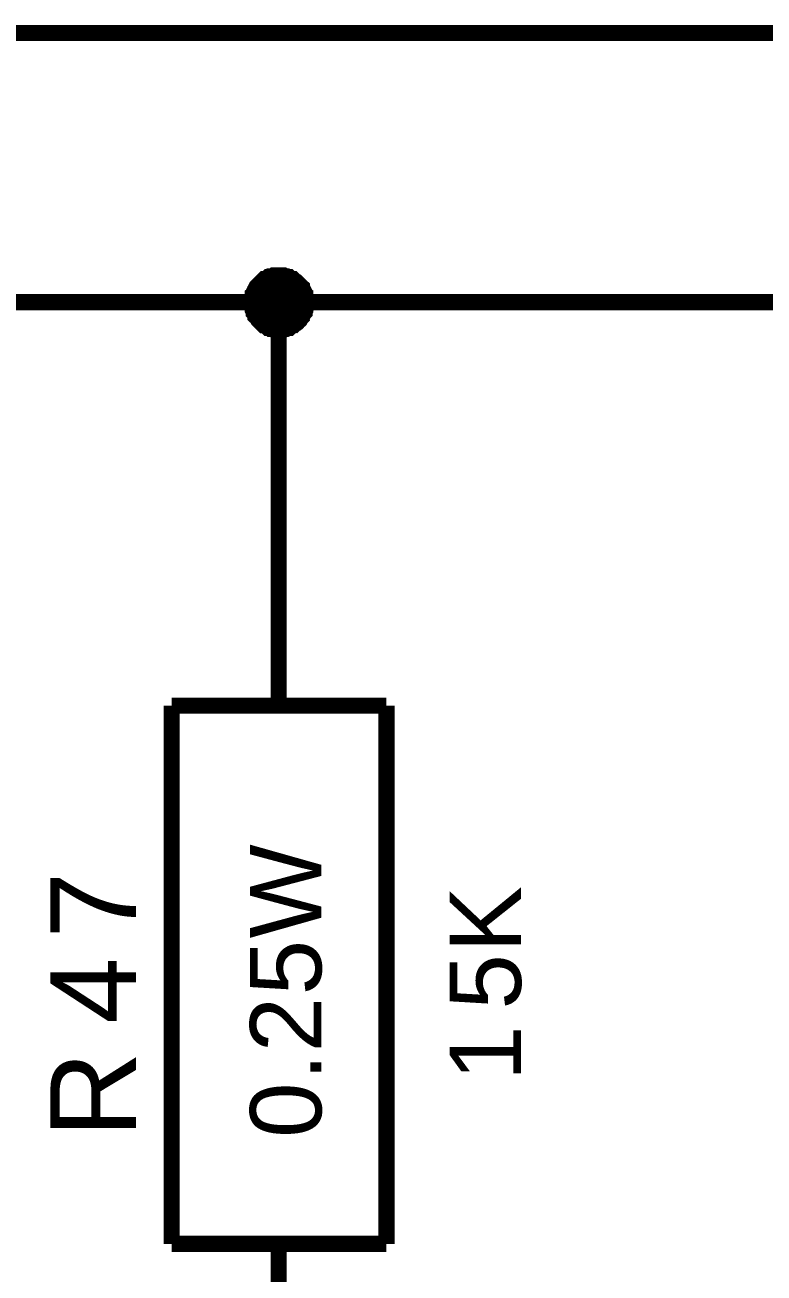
# Model space of a CAD drawing. Header units: millimetres. Extents: x -2024 to 917, y -725 to 13.
# Drawn here: x -1956.12 to -1942.39, y -209.7 to -186.51 of the extents above; entities that cross this region are included whole.
import ezdxf

# ---------------------------------------------------------------- set-up
doc = ezdxf.new("R2010")
doc.units = ezdxf.units.MM
doc.styles.get("Standard").update_dxf_attribs({"font": 'arial.ttf'})

msp = doc.modelspace()

# ---------------------------------------------------------------- linework, layer by layer
at = {"color": 7}
for points, const_width in [([(-1968.883, -221.663), (-1961.402, -221.663), (-1961.402, -186.658), (-1898.921, -186.658)], 0.3), ([(-1951.901, -191.659), (-1951.901, -191.642), (-1951.901, -191.609), (-1951.901, -191.592), (-1951.885, -191.559), (-1951.885, -191.543), (-1951.885, -191.51), (-1951.868, -191.493), (-1951.868, -191.477), (-1951.852, -191.443), (-1951.835, -191.427), (-1951.835, -191.41), (-1951.818, -191.377), (-1951.802, -191.361), (-1951.785, -191.344), (-1951.769, -191.328), (-1951.752, -191.311), (-1951.736, -191.294), (-1951.719, -191.278), (-1951.703, -191.261), (-1951.686, -191.245), (-1951.669, -191.228), (-1951.636, -191.228), (-1951.62, -191.212), (-1951.603, -191.195), (-1951.57, -191.195), (-1951.554, -191.178), (-1951.537, -191.178), (-1951.504, -191.178), (-1951.487, -191.162), (-1951.454, -191.162), (-1951.438, -191.162), (-1951.405, -191.162)], 0.3), ([(-1951.901, -191.659), (-1951.901, -191.642), (-1951.901, -191.609), (-1951.901, -191.592), (-1951.885, -191.559), (-1951.885, -191.543), (-1951.885, -191.51), (-1951.868, -191.493), (-1951.868, -191.477), (-1951.852, -191.443), (-1951.835, -191.427), (-1951.835, -191.41), (-1951.818, -191.377), (-1951.802, -191.361), (-1951.785, -191.344), (-1951.769, -191.328), (-1951.752, -191.311), (-1951.736, -191.294), (-1951.719, -191.278), (-1951.703, -191.261), (-1951.686, -191.245), (-1951.669, -191.228), (-1951.636, -191.228), (-1951.62, -191.212), (-1951.603, -191.195), (-1951.57, -191.195), (-1951.554, -191.178), (-1951.537, -191.178), (-1951.504, -191.178), (-1951.487, -191.162), (-1951.454, -191.162), (-1951.438, -191.162), (-1951.405, -191.162)], 0.3), ([(-1951.901, -191.659), (-1951.901, -191.642), (-1951.901, -191.609), (-1951.901, -191.592), (-1951.885, -191.559), (-1951.885, -191.543), (-1951.885, -191.51), (-1951.868, -191.493), (-1951.868, -191.477), (-1951.852, -191.443), (-1951.835, -191.427), (-1951.835, -191.41), (-1951.818, -191.377), (-1951.802, -191.361), (-1951.785, -191.344), (-1951.769, -191.328), (-1951.752, -191.311), (-1951.736, -191.294), (-1951.719, -191.278), (-1951.703, -191.261), (-1951.686, -191.245), (-1951.669, -191.228), (-1951.636, -191.228), (-1951.62, -191.212), (-1951.603, -191.195), (-1951.57, -191.195), (-1951.554, -191.178), (-1951.537, -191.178), (-1951.504, -191.178), (-1951.487, -191.162), (-1951.454, -191.162), (-1951.438, -191.162), (-1951.405, -191.162)], 0.3), ([(-1951.901, -191.659), (-1951.901, -191.642), (-1951.901, -191.609), (-1951.901, -191.592), (-1951.885, -191.559), (-1951.885, -191.543), (-1951.885, -191.51), (-1951.868, -191.493), (-1951.868, -191.477), (-1951.852, -191.443), (-1951.835, -191.427), (-1951.835, -191.41), (-1951.818, -191.377), (-1951.802, -191.361), (-1951.785, -191.344), (-1951.769, -191.328), (-1951.752, -191.311), (-1951.736, -191.294), (-1951.719, -191.278), (-1951.703, -191.261), (-1951.686, -191.245), (-1951.669, -191.228), (-1951.636, -191.228), (-1951.62, -191.212), (-1951.603, -191.195), (-1951.57, -191.195), (-1951.554, -191.178), (-1951.537, -191.178), (-1951.504, -191.178), (-1951.487, -191.162), (-1951.454, -191.162), (-1951.438, -191.162), (-1951.405, -191.162)], 0.3), ([(-1951.901, -191.659), (-1951.901, -191.642), (-1951.901, -191.609), (-1951.901, -191.592), (-1951.885, -191.559), (-1951.885, -191.543), (-1951.885, -191.51), (-1951.868, -191.493), (-1951.868, -191.477), (-1951.852, -191.443), (-1951.835, -191.427), (-1951.835, -191.41), (-1951.818, -191.377), (-1951.802, -191.361), (-1951.785, -191.344), (-1951.769, -191.328), (-1951.752, -191.311), (-1951.736, -191.294), (-1951.719, -191.278), (-1951.703, -191.261), (-1951.686, -191.245), (-1951.669, -191.228), (-1951.636, -191.228), (-1951.62, -191.212), (-1951.603, -191.195), (-1951.57, -191.195), (-1951.554, -191.178), (-1951.537, -191.178), (-1951.504, -191.178), (-1951.487, -191.162), (-1951.454, -191.162), (-1951.438, -191.162), (-1951.405, -191.162)], 0.0991), ([(-1951.901, -191.659), (-1951.901, -191.642), (-1951.901, -191.609), (-1951.901, -191.592), (-1951.885, -191.559), (-1951.885, -191.543), (-1951.885, -191.51), (-1951.868, -191.493), (-1951.868, -191.477), (-1951.852, -191.443), (-1951.835, -191.427), (-1951.835, -191.41), (-1951.818, -191.377), (-1951.802, -191.361), (-1951.785, -191.344), (-1951.769, -191.328), (-1951.752, -191.311), (-1951.736, -191.294), (-1951.719, -191.278), (-1951.703, -191.261), (-1951.686, -191.245), (-1951.669, -191.228), (-1951.636, -191.228), (-1951.62, -191.212), (-1951.603, -191.195), (-1951.57, -191.195), (-1951.554, -191.178), (-1951.537, -191.178), (-1951.504, -191.178), (-1951.487, -191.162), (-1951.454, -191.162), (-1951.438, -191.162), (-1951.405, -191.162)], 0.0991), ([(-1951.901, -191.659), (-1951.901, -191.642), (-1951.901, -191.609), (-1951.901, -191.592), (-1951.885, -191.559), (-1951.885, -191.543), (-1951.885, -191.51), (-1951.868, -191.493), (-1951.868, -191.477), (-1951.852, -191.443), (-1951.835, -191.427), (-1951.835, -191.41), (-1951.818, -191.377), (-1951.802, -191.361), (-1951.785, -191.344), (-1951.769, -191.328), (-1951.752, -191.311), (-1951.736, -191.294), (-1951.719, -191.278), (-1951.703, -191.261), (-1951.686, -191.245), (-1951.669, -191.228), (-1951.636, -191.228), (-1951.62, -191.212), (-1951.603, -191.195), (-1951.57, -191.195), (-1951.554, -191.178), (-1951.537, -191.178), (-1951.504, -191.178), (-1951.487, -191.162), (-1951.454, -191.162), (-1951.438, -191.162), (-1951.405, -191.162)], 0.0991), ([(-1951.901, -191.659), (-1951.901, -191.642), (-1951.901, -191.609), (-1951.901, -191.592), (-1951.885, -191.559), (-1951.885, -191.543), (-1951.885, -191.51), (-1951.868, -191.493), (-1951.868, -191.477), (-1951.852, -191.443), (-1951.835, -191.427), (-1951.835, -191.41), (-1951.818, -191.377), (-1951.802, -191.361), (-1951.785, -191.344), (-1951.769, -191.328), (-1951.752, -191.311), (-1951.736, -191.294), (-1951.719, -191.278), (-1951.703, -191.261), (-1951.686, -191.245), (-1951.669, -191.228), (-1951.636, -191.228), (-1951.62, -191.212), (-1951.603, -191.195), (-1951.57, -191.195), (-1951.554, -191.178), (-1951.537, -191.178), (-1951.504, -191.178), (-1951.487, -191.162), (-1951.454, -191.162), (-1951.438, -191.162), (-1951.405, -191.162)], 0.0991), ([(-1951.405, -191.162), (-1951.405, -191.162)], 0.3), ([(-1951.405, -191.162), (-1951.372, -191.162), (-1951.355, -191.162), (-1951.322, -191.162), (-1951.305, -191.178), (-1951.272, -191.178), (-1951.256, -191.178), (-1951.223, -191.195), (-1951.206, -191.195), (-1951.189, -191.212), (-1951.156, -191.228), (-1951.14, -191.228), (-1951.123, -191.245), (-1951.107, -191.261), (-1951.074, -191.278), (-1951.057, -191.294), (-1951.041, -191.311), (-1951.024, -191.328), (-1951.007, -191.344), (-1950.991, -191.361), (-1950.974, -191.377), (-1950.974, -191.41), (-1950.958, -191.427), (-1950.941, -191.443), (-1950.925, -191.477), (-1950.925, -191.493), (-1950.908, -191.51), (-1950.908, -191.543), (-1950.908, -191.559), (-1950.892, -191.592), (-1950.892, -191.609), (-1950.892, -191.642), (-1950.892, -191.659)], 0.3), ([(-1951.405, -191.162), (-1951.405, -191.162)], 0.3), ([(-1951.405, -191.162), (-1951.372, -191.162), (-1951.355, -191.162), (-1951.322, -191.162), (-1951.305, -191.178), (-1951.272, -191.178), (-1951.256, -191.178), (-1951.223, -191.195), (-1951.206, -191.195), (-1951.189, -191.212), (-1951.156, -191.228), (-1951.14, -191.228), (-1951.123, -191.245), (-1951.107, -191.261), (-1951.074, -191.278), (-1951.057, -191.294), (-1951.041, -191.311), (-1951.024, -191.328), (-1951.007, -191.344), (-1950.991, -191.361), (-1950.974, -191.377), (-1950.974, -191.41), (-1950.958, -191.427), (-1950.941, -191.443), (-1950.925, -191.477), (-1950.925, -191.493), (-1950.908, -191.51), (-1950.908, -191.543), (-1950.908, -191.559), (-1950.892, -191.592), (-1950.892, -191.609), (-1950.892, -191.642), (-1950.892, -191.659)], 0.3), ([(-1951.405, -191.162), (-1951.405, -191.162)], 0.3), ([(-1951.405, -191.162), (-1951.372, -191.162), (-1951.355, -191.162), (-1951.322, -191.162), (-1951.305, -191.178), (-1951.272, -191.178), (-1951.256, -191.178), (-1951.223, -191.195), (-1951.206, -191.195), (-1951.189, -191.212), (-1951.156, -191.228), (-1951.14, -191.228), (-1951.123, -191.245), (-1951.107, -191.261), (-1951.074, -191.278), (-1951.057, -191.294), (-1951.041, -191.311), (-1951.024, -191.328), (-1951.007, -191.344), (-1950.991, -191.361), (-1950.974, -191.377), (-1950.974, -191.41), (-1950.958, -191.427), (-1950.941, -191.443), (-1950.925, -191.477), (-1950.925, -191.493), (-1950.908, -191.51), (-1950.908, -191.543), (-1950.908, -191.559), (-1950.892, -191.592), (-1950.892, -191.609), (-1950.892, -191.642), (-1950.892, -191.659)], 0.3), ([(-1951.405, -191.162), (-1951.405, -191.162)], 0.3), ([(-1951.405, -191.162), (-1951.372, -191.162), (-1951.355, -191.162), (-1951.322, -191.162), (-1951.305, -191.178), (-1951.272, -191.178), (-1951.256, -191.178), (-1951.223, -191.195), (-1951.206, -191.195), (-1951.189, -191.212), (-1951.156, -191.228), (-1951.14, -191.228), (-1951.123, -191.245), (-1951.107, -191.261), (-1951.074, -191.278), (-1951.057, -191.294), (-1951.041, -191.311), (-1951.024, -191.328), (-1951.007, -191.344), (-1950.991, -191.361), (-1950.974, -191.377), (-1950.974, -191.41), (-1950.958, -191.427), (-1950.941, -191.443), (-1950.925, -191.477), (-1950.925, -191.493), (-1950.908, -191.51), (-1950.908, -191.543), (-1950.908, -191.559), (-1950.892, -191.592), (-1950.892, -191.609), (-1950.892, -191.642), (-1950.892, -191.659)], 0.3), ([(-1951.405, -191.162), (-1951.405, -191.162)], 0.0991), ([(-1951.405, -191.162), (-1951.372, -191.162), (-1951.355, -191.162), (-1951.322, -191.162), (-1951.305, -191.178), (-1951.272, -191.178), (-1951.256, -191.178), (-1951.223, -191.195), (-1951.206, -191.195), (-1951.189, -191.212), (-1951.156, -191.228), (-1951.14, -191.228), (-1951.123, -191.245), (-1951.107, -191.261), (-1951.074, -191.278), (-1951.057, -191.294), (-1951.041, -191.311), (-1951.024, -191.328), (-1951.007, -191.344), (-1950.991, -191.361), (-1950.974, -191.377), (-1950.974, -191.41), (-1950.958, -191.427), (-1950.941, -191.443), (-1950.925, -191.477), (-1950.925, -191.493), (-1950.908, -191.51), (-1950.908, -191.543), (-1950.908, -191.559), (-1950.892, -191.592), (-1950.892, -191.609), (-1950.892, -191.642), (-1950.892, -191.659)], 0.0991), ([(-1951.405, -191.162), (-1951.405, -191.162)], 0.0991), ([(-1951.405, -191.162), (-1951.372, -191.162), (-1951.355, -191.162), (-1951.322, -191.162), (-1951.305, -191.178), (-1951.272, -191.178), (-1951.256, -191.178), (-1951.223, -191.195), (-1951.206, -191.195), (-1951.189, -191.212), (-1951.156, -191.228), (-1951.14, -191.228), (-1951.123, -191.245), (-1951.107, -191.261), (-1951.074, -191.278), (-1951.057, -191.294), (-1951.041, -191.311), (-1951.024, -191.328), (-1951.007, -191.344), (-1950.991, -191.361), (-1950.974, -191.377), (-1950.974, -191.41), (-1950.958, -191.427), (-1950.941, -191.443), (-1950.925, -191.477), (-1950.925, -191.493), (-1950.908, -191.51), (-1950.908, -191.543), (-1950.908, -191.559), (-1950.892, -191.592), (-1950.892, -191.609), (-1950.892, -191.642), (-1950.892, -191.659)], 0.0991), ([(-1951.405, -191.162), (-1951.405, -191.162)], 0.0991), ([(-1951.405, -191.162), (-1951.372, -191.162), (-1951.355, -191.162), (-1951.322, -191.162), (-1951.305, -191.178), (-1951.272, -191.178), (-1951.256, -191.178), (-1951.223, -191.195), (-1951.206, -191.195), (-1951.189, -191.212), (-1951.156, -191.228), (-1951.14, -191.228), (-1951.123, -191.245), (-1951.107, -191.261), (-1951.074, -191.278), (-1951.057, -191.294), (-1951.041, -191.311), (-1951.024, -191.328), (-1951.007, -191.344), (-1950.991, -191.361), (-1950.974, -191.377), (-1950.974, -191.41), (-1950.958, -191.427), (-1950.941, -191.443), (-1950.925, -191.477), (-1950.925, -191.493), (-1950.908, -191.51), (-1950.908, -191.543), (-1950.908, -191.559), (-1950.892, -191.592), (-1950.892, -191.609), (-1950.892, -191.642), (-1950.892, -191.659)], 0.0991), ([(-1951.405, -191.162), (-1951.405, -191.162)], 0.0991), ([(-1951.405, -191.162), (-1951.372, -191.162), (-1951.355, -191.162), (-1951.322, -191.162), (-1951.305, -191.178), (-1951.272, -191.178), (-1951.256, -191.178), (-1951.223, -191.195), (-1951.206, -191.195), (-1951.189, -191.212), (-1951.156, -191.228), (-1951.14, -191.228), (-1951.123, -191.245), (-1951.107, -191.261), (-1951.074, -191.278), (-1951.057, -191.294), (-1951.041, -191.311), (-1951.024, -191.328), (-1951.007, -191.344), (-1950.991, -191.361), (-1950.974, -191.377), (-1950.974, -191.41), (-1950.958, -191.427), (-1950.941, -191.443), (-1950.925, -191.477), (-1950.925, -191.493), (-1950.908, -191.51), (-1950.908, -191.543), (-1950.908, -191.559), (-1950.892, -191.592), (-1950.892, -191.609), (-1950.892, -191.642), (-1950.892, -191.659)], 0.0991), ([(-2011.369, -196.659), (-2011.369, -191.659), (-1968.883, -191.659), (-1951.405, -191.659)], 0.3), ([(-1951.405, -192.172), (-1951.438, -192.172), (-1951.454, -192.172), (-1951.487, -192.172), (-1951.504, -192.155), (-1951.537, -192.155), (-1951.554, -192.155), (-1951.57, -192.139), (-1951.603, -192.139), (-1951.62, -192.122), (-1951.636, -192.106), (-1951.669, -192.089), (-1951.686, -192.089), (-1951.703, -192.073), (-1951.719, -192.056), (-1951.736, -192.04), (-1951.752, -192.023), (-1951.769, -192.006), (-1951.785, -191.99), (-1951.802, -191.957), (-1951.818, -191.94), (-1951.835, -191.924), (-1951.835, -191.907), (-1951.852, -191.874), (-1951.868, -191.857), (-1951.868, -191.841), (-1951.885, -191.808), (-1951.885, -191.791), (-1951.885, -191.758), (-1951.901, -191.741), (-1951.901, -191.708), (-1951.901, -191.692), (-1951.901, -191.659)], 0.3), ([(-1951.901, -191.659), (-1951.901, -191.659)], 0.3), ([(-1951.405, -192.172), (-1951.438, -192.172), (-1951.454, -192.172), (-1951.487, -192.172), (-1951.504, -192.155), (-1951.537, -192.155), (-1951.554, -192.155), (-1951.57, -192.139), (-1951.603, -192.139), (-1951.62, -192.122), (-1951.636, -192.106), (-1951.669, -192.089), (-1951.686, -192.089), (-1951.703, -192.073), (-1951.719, -192.056), (-1951.736, -192.04), (-1951.752, -192.023), (-1951.769, -192.006), (-1951.785, -191.99), (-1951.802, -191.957), (-1951.818, -191.94), (-1951.835, -191.924), (-1951.835, -191.907), (-1951.852, -191.874), (-1951.868, -191.857), (-1951.868, -191.841), (-1951.885, -191.808), (-1951.885, -191.791), (-1951.885, -191.758), (-1951.901, -191.741), (-1951.901, -191.708), (-1951.901, -191.692), (-1951.901, -191.659)], 0.3), ([(-1951.901, -191.659), (-1951.901, -191.659)], 0.3), ([(-1951.405, -192.172), (-1951.438, -192.172), (-1951.454, -192.172), (-1951.487, -192.172), (-1951.504, -192.155), (-1951.537, -192.155), (-1951.554, -192.155), (-1951.57, -192.139), (-1951.603, -192.139), (-1951.62, -192.122), (-1951.636, -192.106), (-1951.669, -192.089), (-1951.686, -192.089), (-1951.703, -192.073), (-1951.719, -192.056), (-1951.736, -192.04), (-1951.752, -192.023), (-1951.769, -192.006), (-1951.785, -191.99), (-1951.802, -191.957), (-1951.818, -191.94), (-1951.835, -191.924), (-1951.835, -191.907), (-1951.852, -191.874), (-1951.868, -191.857), (-1951.868, -191.841), (-1951.885, -191.808), (-1951.885, -191.791), (-1951.885, -191.758), (-1951.901, -191.741), (-1951.901, -191.708), (-1951.901, -191.692), (-1951.901, -191.659)], 0.3), ([(-1951.901, -191.659), (-1951.901, -191.659)], 0.3), ([(-1951.405, -192.172), (-1951.438, -192.172), (-1951.454, -192.172), (-1951.487, -192.172), (-1951.504, -192.155), (-1951.537, -192.155), (-1951.554, -192.155), (-1951.57, -192.139), (-1951.603, -192.139), (-1951.62, -192.122), (-1951.636, -192.106), (-1951.669, -192.089), (-1951.686, -192.089), (-1951.703, -192.073), (-1951.719, -192.056), (-1951.736, -192.04), (-1951.752, -192.023), (-1951.769, -192.006), (-1951.785, -191.99), (-1951.802, -191.957), (-1951.818, -191.94), (-1951.835, -191.924), (-1951.835, -191.907), (-1951.852, -191.874), (-1951.868, -191.857), (-1951.868, -191.841), (-1951.885, -191.808), (-1951.885, -191.791), (-1951.885, -191.758), (-1951.901, -191.741), (-1951.901, -191.708), (-1951.901, -191.692), (-1951.901, -191.659)], 0.3), ([(-1951.901, -191.659), (-1951.901, -191.659)], 0.3), ([(-1950.892, -191.659), (-1950.892, -191.692), (-1950.892, -191.708), (-1950.892, -191.741), (-1950.908, -191.758), (-1950.908, -191.791), (-1950.908, -191.808), (-1950.925, -191.841), (-1950.925, -191.857), (-1950.941, -191.874), (-1950.958, -191.907), (-1950.974, -191.924), (-1950.974, -191.94), (-1950.991, -191.957), (-1951.007, -191.99), (-1951.024, -192.006), (-1951.041, -192.023), (-1951.057, -192.04), (-1951.074, -192.056), (-1951.107, -192.073), (-1951.123, -192.089), (-1951.14, -192.089), (-1951.156, -192.106), (-1951.189, -192.122), (-1951.206, -192.139), (-1951.223, -192.139), (-1951.256, -192.155), (-1951.272, -192.155), (-1951.305, -192.155), (-1951.322, -192.172), (-1951.355, -192.172), (-1951.372, -192.172), (-1951.405, -192.172)], 0.3), ([(-1951.405, -196.659), (-1951.405, -191.659), (-1876.428, -191.659), (-1856.451, -191.659), (-1836.457, -191.659), (-1808.966, -191.659), (-1731.507, -191.659)], 0.3), ([(-1950.892, -191.659), (-1950.892, -191.692), (-1950.892, -191.708), (-1950.892, -191.741), (-1950.908, -191.758), (-1950.908, -191.791), (-1950.908, -191.808), (-1950.925, -191.841), (-1950.925, -191.857), (-1950.941, -191.874), (-1950.958, -191.907), (-1950.974, -191.924), (-1950.974, -191.94), (-1950.991, -191.957), (-1951.007, -191.99), (-1951.024, -192.006), (-1951.041, -192.023), (-1951.057, -192.04), (-1951.074, -192.056), (-1951.107, -192.073), (-1951.123, -192.089), (-1951.14, -192.089), (-1951.156, -192.106), (-1951.189, -192.122), (-1951.206, -192.139), (-1951.223, -192.139), (-1951.256, -192.155), (-1951.272, -192.155), (-1951.305, -192.155), (-1951.322, -192.172), (-1951.355, -192.172), (-1951.372, -192.172), (-1951.405, -192.172)], 0.3), ([(-1950.892, -191.659), (-1950.892, -191.692), (-1950.892, -191.708), (-1950.892, -191.741), (-1950.908, -191.758), (-1950.908, -191.791), (-1950.908, -191.808), (-1950.925, -191.841), (-1950.925, -191.857), (-1950.941, -191.874), (-1950.958, -191.907), (-1950.974, -191.924), (-1950.974, -191.94), (-1950.991, -191.957), (-1951.007, -191.99), (-1951.024, -192.006), (-1951.041, -192.023), (-1951.057, -192.04), (-1951.074, -192.056), (-1951.107, -192.073), (-1951.123, -192.089), (-1951.14, -192.089), (-1951.156, -192.106), (-1951.189, -192.122), (-1951.206, -192.139), (-1951.223, -192.139), (-1951.256, -192.155), (-1951.272, -192.155), (-1951.305, -192.155), (-1951.322, -192.172), (-1951.355, -192.172), (-1951.372, -192.172), (-1951.405, -192.172)], 0.3), ([(-1950.892, -191.659), (-1950.892, -191.692), (-1950.892, -191.708), (-1950.892, -191.741), (-1950.908, -191.758), (-1950.908, -191.791), (-1950.908, -191.808), (-1950.925, -191.841), (-1950.925, -191.857), (-1950.941, -191.874), (-1950.958, -191.907), (-1950.974, -191.924), (-1950.974, -191.94), (-1950.991, -191.957), (-1951.007, -191.99), (-1951.024, -192.006), (-1951.041, -192.023), (-1951.057, -192.04), (-1951.074, -192.056), (-1951.107, -192.073), (-1951.123, -192.089), (-1951.14, -192.089), (-1951.156, -192.106), (-1951.189, -192.122), (-1951.206, -192.139), (-1951.223, -192.139), (-1951.256, -192.155), (-1951.272, -192.155), (-1951.305, -192.155), (-1951.322, -192.172), (-1951.355, -192.172), (-1951.372, -192.172), (-1951.405, -192.172)], 0.3), ([(-1950.892, -191.659), (-1950.892, -191.659), (-1950.892, -191.659), (-1950.892, -191.659), (-1950.892, -191.659), (-1950.892, -191.659), (-1950.892, -191.659), (-1950.892, -191.659), (-1950.892, -191.659), (-1950.892, -191.659), (-1950.892, -191.659), (-1950.892, -191.659), (-1950.892, -191.659), (-1950.892, -191.659), (-1950.892, -191.659), (-1950.892, -191.659), (-1950.892, -191.659), (-1950.892, -191.659), (-1950.892, -191.659), (-1950.892, -191.659), (-1950.892, -191.659), (-1950.892, -191.659), (-1950.892, -191.659), (-1950.892, -191.659), (-1950.892, -191.659), (-1950.892, -191.659), (-1950.892, -191.659), (-1950.892, -191.659), (-1950.892, -191.659), (-1950.892, -191.659), (-1950.892, -191.659), (-1950.892, -191.659), (-1950.892, -191.659)], 0.3), ([(-1950.892, -191.659), (-1950.892, -191.659)], 0.3), ([(-1950.892, -191.659), (-1950.892, -191.659), (-1950.892, -191.659), (-1950.892, -191.659), (-1950.892, -191.659), (-1950.892, -191.659), (-1950.892, -191.659), (-1950.892, -191.659), (-1950.892, -191.659), (-1950.892, -191.659), (-1950.892, -191.659), (-1950.892, -191.659), (-1950.892, -191.659), (-1950.892, -191.659), (-1950.892, -191.659), (-1950.892, -191.659), (-1950.892, -191.659), (-1950.892, -191.659), (-1950.892, -191.659), (-1950.892, -191.659), (-1950.892, -191.659), (-1950.892, -191.659), (-1950.892, -191.659), (-1950.892, -191.659), (-1950.892, -191.659), (-1950.892, -191.659), (-1950.892, -191.659), (-1950.892, -191.659), (-1950.892, -191.659), (-1950.892, -191.659), (-1950.892, -191.659), (-1950.892, -191.659), (-1950.892, -191.659)], 0.3), ([(-1950.892, -191.659), (-1950.892, -191.659)], 0.3), ([(-1950.892, -191.659), (-1950.892, -191.659), (-1950.892, -191.659), (-1950.892, -191.659), (-1950.892, -191.659), (-1950.892, -191.659), (-1950.892, -191.659), (-1950.892, -191.659), (-1950.892, -191.659), (-1950.892, -191.659), (-1950.892, -191.659), (-1950.892, -191.659), (-1950.892, -191.659), (-1950.892, -191.659), (-1950.892, -191.659), (-1950.892, -191.659), (-1950.892, -191.659), (-1950.892, -191.659), (-1950.892, -191.659), (-1950.892, -191.659), (-1950.892, -191.659), (-1950.892, -191.659), (-1950.892, -191.659), (-1950.892, -191.659), (-1950.892, -191.659), (-1950.892, -191.659), (-1950.892, -191.659), (-1950.892, -191.659), (-1950.892, -191.659), (-1950.892, -191.659), (-1950.892, -191.659), (-1950.892, -191.659), (-1950.892, -191.659)], 0.3), ([(-1950.892, -191.659), (-1950.892, -191.659)], 0.3), ([(-1950.892, -191.659), (-1950.892, -191.659), (-1950.892, -191.659), (-1950.892, -191.659), (-1950.892, -191.659), (-1950.892, -191.659), (-1950.892, -191.659), (-1950.892, -191.659), (-1950.892, -191.659), (-1950.892, -191.659), (-1950.892, -191.659), (-1950.892, -191.659), (-1950.892, -191.659), (-1950.892, -191.659), (-1950.892, -191.659), (-1950.892, -191.659), (-1950.892, -191.659), (-1950.892, -191.659), (-1950.892, -191.659), (-1950.892, -191.659), (-1950.892, -191.659), (-1950.892, -191.659), (-1950.892, -191.659), (-1950.892, -191.659), (-1950.892, -191.659), (-1950.892, -191.659), (-1950.892, -191.659), (-1950.892, -191.659), (-1950.892, -191.659), (-1950.892, -191.659), (-1950.892, -191.659), (-1950.892, -191.659), (-1950.892, -191.659)], 0.3), ([(-1950.892, -191.659), (-1950.892, -191.659)], 0.3), ([(-1951.405, -192.172), (-1951.438, -192.172), (-1951.454, -192.172), (-1951.487, -192.172), (-1951.504, -192.155), (-1951.537, -192.155), (-1951.554, -192.155), (-1951.57, -192.139), (-1951.603, -192.139), (-1951.62, -192.122), (-1951.636, -192.106), (-1951.669, -192.089), (-1951.686, -192.089), (-1951.703, -192.073), (-1951.719, -192.056), (-1951.736, -192.04), (-1951.752, -192.023), (-1951.769, -192.006), (-1951.785, -191.99), (-1951.802, -191.957), (-1951.818, -191.94), (-1951.835, -191.924), (-1951.835, -191.907), (-1951.852, -191.874), (-1951.868, -191.857), (-1951.868, -191.841), (-1951.885, -191.808), (-1951.885, -191.791), (-1951.885, -191.758), (-1951.901, -191.741), (-1951.901, -191.708), (-1951.901, -191.692), (-1951.901, -191.659)], 0.0991), ([(-1951.901, -191.659), (-1951.901, -191.659)], 0.0991), ([(-1951.405, -192.172), (-1951.438, -192.172), (-1951.454, -192.172), (-1951.487, -192.172), (-1951.504, -192.155), (-1951.537, -192.155), (-1951.554, -192.155), (-1951.57, -192.139), (-1951.603, -192.139), (-1951.62, -192.122), (-1951.636, -192.106), (-1951.669, -192.089), (-1951.686, -192.089), (-1951.703, -192.073), (-1951.719, -192.056), (-1951.736, -192.04), (-1951.752, -192.023), (-1951.769, -192.006), (-1951.785, -191.99), (-1951.802, -191.957), (-1951.818, -191.94), (-1951.835, -191.924), (-1951.835, -191.907), (-1951.852, -191.874), (-1951.868, -191.857), (-1951.868, -191.841), (-1951.885, -191.808), (-1951.885, -191.791), (-1951.885, -191.758), (-1951.901, -191.741), (-1951.901, -191.708), (-1951.901, -191.692), (-1951.901, -191.659)], 0.0991), ([(-1951.901, -191.659), (-1951.901, -191.659)], 0.0991), ([(-1951.405, -192.172), (-1951.438, -192.172), (-1951.454, -192.172), (-1951.487, -192.172), (-1951.504, -192.155), (-1951.537, -192.155), (-1951.554, -192.155), (-1951.57, -192.139), (-1951.603, -192.139), (-1951.62, -192.122), (-1951.636, -192.106), (-1951.669, -192.089), (-1951.686, -192.089), (-1951.703, -192.073), (-1951.719, -192.056), (-1951.736, -192.04), (-1951.752, -192.023), (-1951.769, -192.006), (-1951.785, -191.99), (-1951.802, -191.957), (-1951.818, -191.94), (-1951.835, -191.924), (-1951.835, -191.907), (-1951.852, -191.874), (-1951.868, -191.857), (-1951.868, -191.841), (-1951.885, -191.808), (-1951.885, -191.791), (-1951.885, -191.758), (-1951.901, -191.741), (-1951.901, -191.708), (-1951.901, -191.692), (-1951.901, -191.659)], 0.0991), ([(-1951.901, -191.659), (-1951.901, -191.659)], 0.0991), ([(-1951.405, -192.172), (-1951.438, -192.172), (-1951.454, -192.172), (-1951.487, -192.172), (-1951.504, -192.155), (-1951.537, -192.155), (-1951.554, -192.155), (-1951.57, -192.139), (-1951.603, -192.139), (-1951.62, -192.122), (-1951.636, -192.106), (-1951.669, -192.089), (-1951.686, -192.089), (-1951.703, -192.073), (-1951.719, -192.056), (-1951.736, -192.04), (-1951.752, -192.023), (-1951.769, -192.006), (-1951.785, -191.99), (-1951.802, -191.957), (-1951.818, -191.94), (-1951.835, -191.924), (-1951.835, -191.907), (-1951.852, -191.874), (-1951.868, -191.857), (-1951.868, -191.841), (-1951.885, -191.808), (-1951.885, -191.791), (-1951.885, -191.758), (-1951.901, -191.741), (-1951.901, -191.708), (-1951.901, -191.692), (-1951.901, -191.659)], 0.0991), ([(-1951.901, -191.659), (-1951.901, -191.659)], 0.0991), ([(-1950.892, -191.659), (-1950.892, -191.692), (-1950.892, -191.708), (-1950.892, -191.741), (-1950.908, -191.758), (-1950.908, -191.791), (-1950.908, -191.808), (-1950.925, -191.841), (-1950.925, -191.857), (-1950.941, -191.874), (-1950.958, -191.907), (-1950.974, -191.924), (-1950.974, -191.94), (-1950.991, -191.957), (-1951.007, -191.99), (-1951.024, -192.006), (-1951.041, -192.023), (-1951.057, -192.04), (-1951.074, -192.056), (-1951.107, -192.073), (-1951.123, -192.089), (-1951.14, -192.089), (-1951.156, -192.106), (-1951.189, -192.122), (-1951.206, -192.139), (-1951.223, -192.139), (-1951.256, -192.155), (-1951.272, -192.155), (-1951.305, -192.155), (-1951.322, -192.172), (-1951.355, -192.172), (-1951.372, -192.172), (-1951.405, -192.172)], 0.0991), ([(-1950.892, -191.659), (-1950.892, -191.692), (-1950.892, -191.708), (-1950.892, -191.741), (-1950.908, -191.758), (-1950.908, -191.791), (-1950.908, -191.808), (-1950.925, -191.841), (-1950.925, -191.857), (-1950.941, -191.874), (-1950.958, -191.907), (-1950.974, -191.924), (-1950.974, -191.94), (-1950.991, -191.957), (-1951.007, -191.99), (-1951.024, -192.006), (-1951.041, -192.023), (-1951.057, -192.04), (-1951.074, -192.056), (-1951.107, -192.073), (-1951.123, -192.089), (-1951.14, -192.089), (-1951.156, -192.106), (-1951.189, -192.122), (-1951.206, -192.139), (-1951.223, -192.139), (-1951.256, -192.155), (-1951.272, -192.155), (-1951.305, -192.155), (-1951.322, -192.172), (-1951.355, -192.172), (-1951.372, -192.172), (-1951.405, -192.172)], 0.0991), ([(-1950.892, -191.659), (-1950.892, -191.692), (-1950.892, -191.708), (-1950.892, -191.741), (-1950.908, -191.758), (-1950.908, -191.791), (-1950.908, -191.808), (-1950.925, -191.841), (-1950.925, -191.857), (-1950.941, -191.874), (-1950.958, -191.907), (-1950.974, -191.924), (-1950.974, -191.94), (-1950.991, -191.957), (-1951.007, -191.99), (-1951.024, -192.006), (-1951.041, -192.023), (-1951.057, -192.04), (-1951.074, -192.056), (-1951.107, -192.073), (-1951.123, -192.089), (-1951.14, -192.089), (-1951.156, -192.106), (-1951.189, -192.122), (-1951.206, -192.139), (-1951.223, -192.139), (-1951.256, -192.155), (-1951.272, -192.155), (-1951.305, -192.155), (-1951.322, -192.172), (-1951.355, -192.172), (-1951.372, -192.172), (-1951.405, -192.172)], 0.0991), ([(-1950.892, -191.659), (-1950.892, -191.692), (-1950.892, -191.708), (-1950.892, -191.741), (-1950.908, -191.758), (-1950.908, -191.791), (-1950.908, -191.808), (-1950.925, -191.841), (-1950.925, -191.857), (-1950.941, -191.874), (-1950.958, -191.907), (-1950.974, -191.924), (-1950.974, -191.94), (-1950.991, -191.957), (-1951.007, -191.99), (-1951.024, -192.006), (-1951.041, -192.023), (-1951.057, -192.04), (-1951.074, -192.056), (-1951.107, -192.073), (-1951.123, -192.089), (-1951.14, -192.089), (-1951.156, -192.106), (-1951.189, -192.122), (-1951.206, -192.139), (-1951.223, -192.139), (-1951.256, -192.155), (-1951.272, -192.155), (-1951.305, -192.155), (-1951.322, -192.172), (-1951.355, -192.172), (-1951.372, -192.172), (-1951.405, -192.172)], 0.0991), ([(-1950.892, -191.659), (-1950.892, -191.659), (-1950.892, -191.659), (-1950.892, -191.659), (-1950.892, -191.659), (-1950.892, -191.659), (-1950.892, -191.659), (-1950.892, -191.659), (-1950.892, -191.659), (-1950.892, -191.659), (-1950.892, -191.659), (-1950.892, -191.659), (-1950.892, -191.659), (-1950.892, -191.659), (-1950.892, -191.659), (-1950.892, -191.659), (-1950.892, -191.659), (-1950.892, -191.659), (-1950.892, -191.659), (-1950.892, -191.659), (-1950.892, -191.659), (-1950.892, -191.659), (-1950.892, -191.659), (-1950.892, -191.659), (-1950.892, -191.659), (-1950.892, -191.659), (-1950.892, -191.659), (-1950.892, -191.659), (-1950.892, -191.659), (-1950.892, -191.659), (-1950.892, -191.659), (-1950.892, -191.659), (-1950.892, -191.659)], 0.0991), ([(-1950.892, -191.659), (-1950.892, -191.659)], 0.0991), ([(-1950.892, -191.659), (-1950.892, -191.659), (-1950.892, -191.659), (-1950.892, -191.659), (-1950.892, -191.659), (-1950.892, -191.659), (-1950.892, -191.659), (-1950.892, -191.659), (-1950.892, -191.659), (-1950.892, -191.659), (-1950.892, -191.659), (-1950.892, -191.659), (-1950.892, -191.659), (-1950.892, -191.659), (-1950.892, -191.659), (-1950.892, -191.659), (-1950.892, -191.659), (-1950.892, -191.659), (-1950.892, -191.659), (-1950.892, -191.659), (-1950.892, -191.659), (-1950.892, -191.659), (-1950.892, -191.659), (-1950.892, -191.659), (-1950.892, -191.659), (-1950.892, -191.659), (-1950.892, -191.659), (-1950.892, -191.659), (-1950.892, -191.659), (-1950.892, -191.659), (-1950.892, -191.659), (-1950.892, -191.659), (-1950.892, -191.659)], 0.0991), ([(-1950.892, -191.659), (-1950.892, -191.659)], 0.0991), ([(-1950.892, -191.659), (-1950.892, -191.659), (-1950.892, -191.659), (-1950.892, -191.659), (-1950.892, -191.659), (-1950.892, -191.659), (-1950.892, -191.659), (-1950.892, -191.659), (-1950.892, -191.659), (-1950.892, -191.659), (-1950.892, -191.659), (-1950.892, -191.659), (-1950.892, -191.659), (-1950.892, -191.659), (-1950.892, -191.659), (-1950.892, -191.659), (-1950.892, -191.659), (-1950.892, -191.659), (-1950.892, -191.659), (-1950.892, -191.659), (-1950.892, -191.659), (-1950.892, -191.659), (-1950.892, -191.659), (-1950.892, -191.659), (-1950.892, -191.659), (-1950.892, -191.659), (-1950.892, -191.659), (-1950.892, -191.659), (-1950.892, -191.659), (-1950.892, -191.659), (-1950.892, -191.659), (-1950.892, -191.659), (-1950.892, -191.659)], 0.0991), ([(-1950.892, -191.659), (-1950.892, -191.659)], 0.0991), ([(-1950.892, -191.659), (-1950.892, -191.659), (-1950.892, -191.659), (-1950.892, -191.659), (-1950.892, -191.659), (-1950.892, -191.659), (-1950.892, -191.659), (-1950.892, -191.659), (-1950.892, -191.659), (-1950.892, -191.659), (-1950.892, -191.659), (-1950.892, -191.659), (-1950.892, -191.659), (-1950.892, -191.659), (-1950.892, -191.659), (-1950.892, -191.659), (-1950.892, -191.659), (-1950.892, -191.659), (-1950.892, -191.659), (-1950.892, -191.659), (-1950.892, -191.659), (-1950.892, -191.659), (-1950.892, -191.659), (-1950.892, -191.659), (-1950.892, -191.659), (-1950.892, -191.659), (-1950.892, -191.659), (-1950.892, -191.659), (-1950.892, -191.659), (-1950.892, -191.659), (-1950.892, -191.659), (-1950.892, -191.659), (-1950.892, -191.659)], 0.0991), ([(-1950.892, -191.659), (-1950.892, -191.659)], 0.0991), ([(-1951.405, -199.16), (-1951.405, -196.659)], 0.3), ([(-1953.391, -199.16), (-1949.402, -199.16)], 0.3), ([(-1953.391, -209.161), (-1953.391, -199.16)], 0.3), ([(-1949.402, -209.161), (-1949.402, -199.16)], 0.3), ([(-1953.391, -209.161), (-1949.402, -209.161)], 0.3), ([(-1951.405, -209.161), (-1951.405, -211.662)], 0.3)]:
    msp.add_lwpolyline(points, dxfattribs=dict(at, const_width=const_width))
at = {"color": 7, "const_width": 0.508}
msp.add_lwpolyline([(-1951.706, -191.658, 1), (-1951.198, -191.658, 1)], format="xyb", close=True, dxfattribs=at)

# ---------------------------------------------------------------- texts
at = {"color": 7}
for s, height, p in [('W', 1.325, (-1950.61, -203.482)), ('7', 1.59, (-1954.053, -203.482)), ('K', 1.325, (-1946.903, -203.747)), ('5', 1.325, (-1950.61, -204.541)), ('5', 1.325, (-1946.903, -204.806)), ('4', 1.59, (-1954.053, -205.071)), ('2', 1.325, (-1950.61, -205.601)), ('1', 1.325, (-1946.903, -206.131)), ('R', 1.59, (-1954.053, -207.191)), ('.', 1.325, (-1950.61, -206.131)), ('0', 1.325, (-1950.61, -207.191))]:
    msp.add_text(s, height=height, rotation=90, dxfattribs=at).set_placement(p)

doc.saveas('drawing.dxf')
